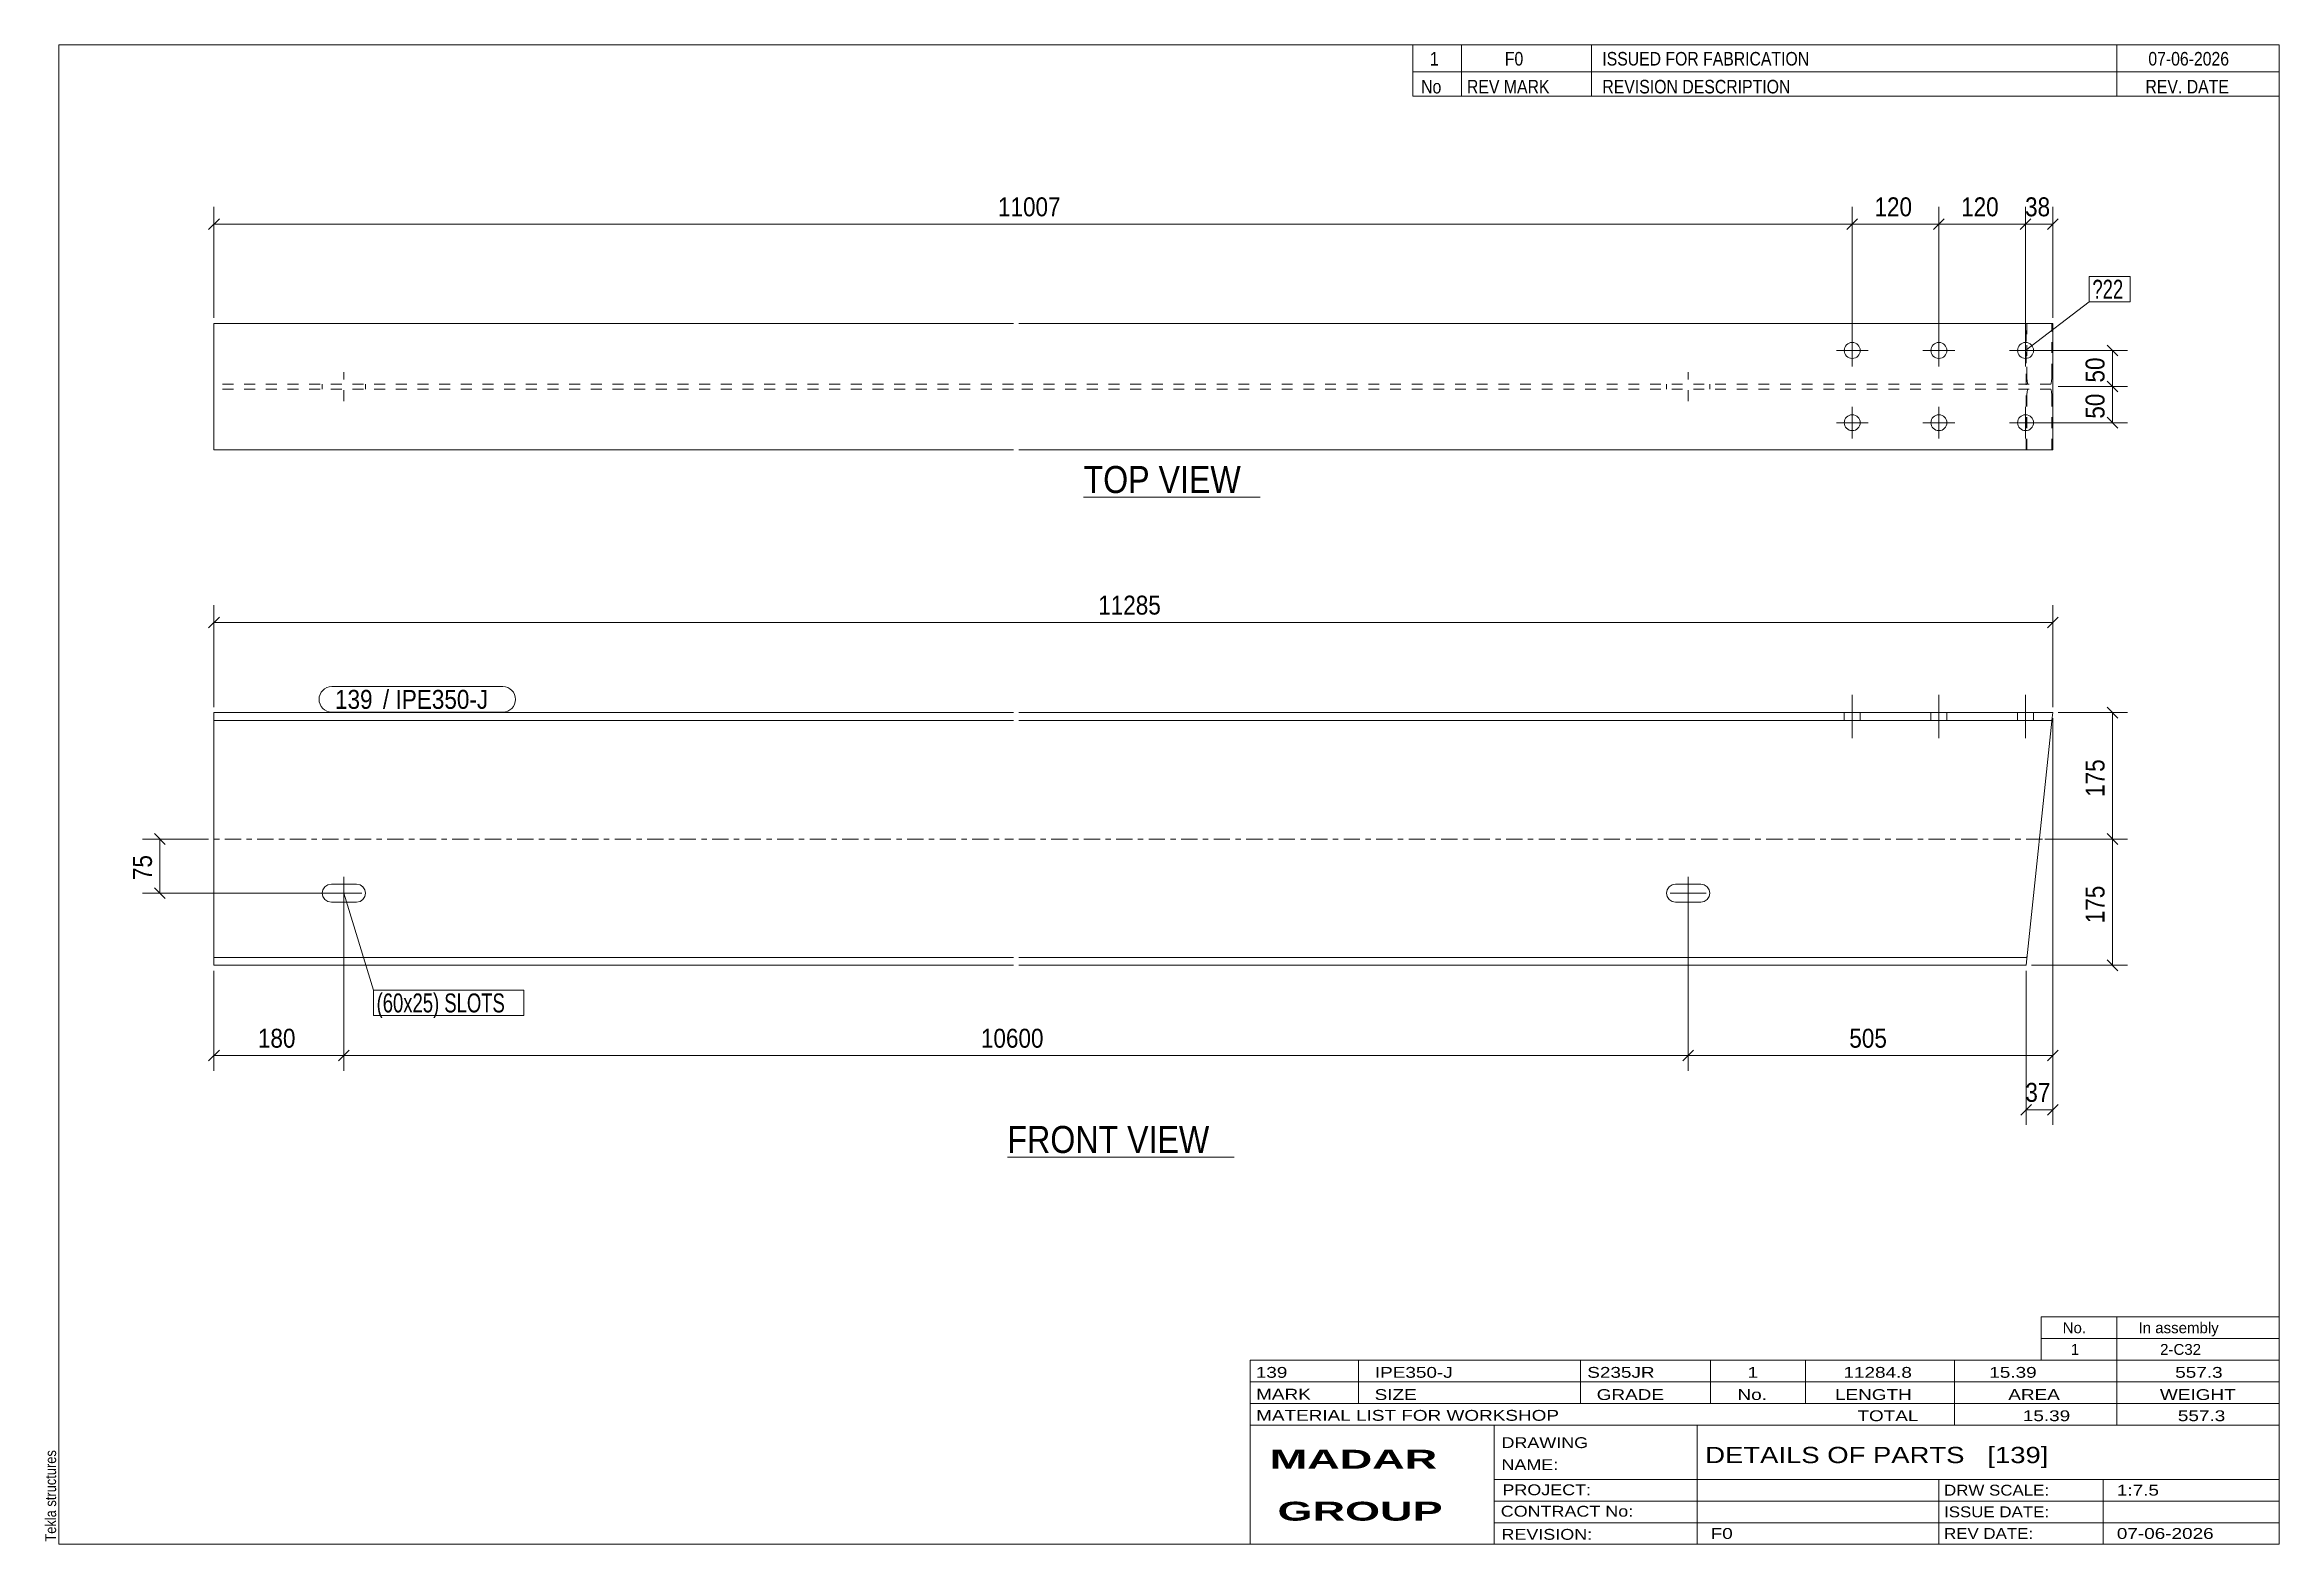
# Model space of a CAD drawing. Header units: millimetres. Extents: x 2 to 415, y 5 to 282.
import ezdxf

# ---------------------------------------------------------------- set-up
doc = ezdxf.new("R2010")
doc.units = ezdxf.units.MM
for name, pattern in [('XKITLINE00', [0]), ('XKITLINE02', [4, 2, -2]), ('XKITLINE03', [6, 3, -1, 1, -1])]:
    doc.linetypes.add(name, pattern=pattern)
for name, color, linetype, lineweight in [('Bolt', 3, 'Continuous', 0), ('BoltMark', 7, 'Continuous', 0), ('Dimensions', 7, 'Continuous', 0), ('DrawingSheet', 5, 'Continuous', 0), ('OtherObjectType', 7, 'Continuous', 0), ('Part', 2, 'Continuous', 0), ('PartMark', 7, 'Continuous', 0)]:
    doc.layers.add(name, color=color, linetype=linetype, lineweight=lineweight)
doc.styles.add('ARIAL', font='ARIAL.TTF')
doc.styles.add('ARIAL_BOLD', font='ARIALBD.TTF')
doc.styles.add('ARIAL_NARROW', font='ARIALN.TTF')

# ---------------------------------------------------------------- blocks, each defined once
blk = doc.blocks.new('*A1')
at = {"layer": 'Bolt', "color": 3, "linetype": 'XKITLINE00', "lineweight": 0}
for p, q in [((57.65, 128.27), (57.65, 122.3)), ((305.85, 128.27), (305.85, 122.3)), ((53.65, 125.28), (53.78, 125.92)), ((53.78, 124.65), (53.65, 125.28)), ((53.65, 125.28), (53.65, 125.28)), ((53.78, 125.92), (54.14, 126.46)), ((54.14, 124.1), (53.78, 124.65)), ((54.14, 126.46), (54.68, 126.82)), ((54.68, 123.74), (54.14, 124.1)), ((60.98, 125.28), (54.32, 125.28)), ((54.68, 126.82), (55.32, 126.95)), ((55.32, 126.95), (59.98, 126.95)), ((59.98, 126.95), (60.62, 126.82)), ((60.62, 126.82), (61.16, 126.46)), ((61.16, 124.1), (60.62, 123.74)), ((61.16, 126.46), (61.52, 125.92)), ((61.52, 124.65), (61.16, 124.1)), ((61.52, 125.92), (61.65, 125.28)), ((61.65, 125.28), (61.52, 124.65)), ((61.65, 125.28), (61.65, 125.28)), ((301.85, 125.28), (301.98, 125.92)), ((301.98, 124.65), (301.85, 125.28)), ((301.85, 125.28), (301.85, 125.28)), ((301.98, 125.92), (302.34, 126.46)), ((302.34, 124.1), (301.98, 124.65)), ((302.34, 126.46), (302.88, 126.82)), ((302.88, 123.74), (302.34, 124.1)), ((309.18, 125.28), (302.52, 125.28)), ((302.88, 126.82), (303.52, 126.95)), ((303.52, 126.95), (308.18, 126.95)), ((308.18, 126.95), (308.82, 126.82)), ((308.82, 126.82), (309.36, 126.46)), ((309.36, 124.1), (308.82, 123.74)), ((309.36, 126.46), (309.72, 125.92)), ((309.72, 124.65), (309.36, 124.1)), ((309.72, 125.92), (309.85, 125.28)), ((309.85, 125.28), (309.72, 124.65)), ((309.85, 125.28), (309.85, 125.28)), ((55.32, 123.62), (54.68, 123.74)), ((59.98, 123.62), (55.32, 123.62)), ((60.62, 123.74), (59.98, 123.62)), ((303.52, 123.62), (302.88, 123.74)), ((308.18, 123.62), (303.52, 123.62)), ((308.82, 123.74), (308.18, 123.62))]:
    blk.add_line(p, q, dxfattribs=at)
blk = doc.blocks.new('*A2')
at = {"layer": 'Bolt', "color": 3, "linetype": 'XKITLINE00', "lineweight": 0}
for p, q in [((336.15, 153.88), (336.15, 161.88)), ((336.15, 153.88), (336.15, 161.88)), ((352.15, 153.88), (352.15, 161.88)), ((352.15, 153.88), (352.15, 161.88)), ((368.15, 153.88), (368.15, 161.88)), ((368.15, 153.88), (368.15, 161.88)), ((334.68, 158.62), (334.68, 157.15)), ((334.68, 158.62), (334.68, 157.15)), ((337.61, 158.62), (337.61, 157.15)), ((337.61, 158.62), (337.61, 157.15)), ((350.68, 158.62), (350.68, 157.15)), ((350.68, 158.62), (350.68, 157.15)), ((353.61, 158.62), (353.61, 157.15)), ((353.61, 158.62), (353.61, 157.15)), ((366.68, 158.62), (366.68, 157.15)), ((366.68, 158.62), (366.68, 157.15)), ((369.61, 158.62), (369.61, 157.15)), ((369.61, 158.62), (369.61, 157.15))]:
    blk.add_line(p, q, dxfattribs=at)
blk = doc.blocks.new('*A3')
at = {"layer": 'Part', "color": 2, "linetype": 'XKITLINE00', "lineweight": 0}
for p, q in [((33.65, 111.95), (33.65, 158.62)), ((33.65, 158.62), (181.25, 158.62)), ((181.25, 157.15), (33.65, 157.15)), ((182.25, 158.62), (373.16, 158.62)), ((373.01, 157.15), (182.25, 157.15)), ((372.99, 157.02), (368.24, 111.95)), ((373.01, 157.15), (372.99, 157.02)), ((373.16, 158.62), (373.01, 157.15)), ((181.25, 113.42), (33.65, 113.42)), ((181.25, 111.95), (33.65, 111.95)), ((368.39, 113.42), (182.25, 113.42)), ((368.24, 111.95), (182.25, 111.95))]:
    blk.add_line(p, q, dxfattribs=at)
at = {"layer": 'Part', "color": 7, "linetype": 'XKITLINE03', "lineweight": 0}
for p, q in [((23.65, 135.28), (181.25, 135.28)), ((182.25, 135.28), (380.7, 135.28))]:
    blk.add_line(p, q, dxfattribs=at)
at = {"layer": 'Part', "color": 7, "linetype": 'XKITLINE02', "lineweight": 0}
blk.add_line((368.41, 113.55), (368.39, 113.42), dxfattribs=at)
blk = doc.blocks.new('*A4')
at = {"layer": 'Bolt', "color": 3, "linetype": 'XKITLINE02', "lineweight": 0}
for p, q in [((53.65, 219.32), (53.65, 218.38)), ((57.65, 216.18), (57.65, 221.52)), ((61.65, 219.32), (61.65, 218.38)), ((301.85, 219.32), (301.85, 218.38)), ((305.85, 216.18), (305.85, 221.52)), ((309.85, 219.32), (309.85, 218.38))]:
    blk.add_line(p, q, dxfattribs=at)
blk = doc.blocks.new('*A5')
at = {"layer": 'Bolt', "color": 3, "linetype": 'XKITLINE00', "lineweight": 0}
for p, q in [((336.15, 228.45), (336.15, 222.58)), ((352.15, 228.45), (352.15, 222.58)), ((368.15, 228.45), (368.15, 222.58)), ((333.21, 225.52), (339.08, 225.52)), ((349.21, 225.52), (355.08, 225.52)), ((365.21, 225.52), (371.08, 225.52)), ((336.15, 215.12), (336.15, 209.25)), ((352.15, 215.12), (352.15, 209.25)), ((368.15, 215.12), (368.15, 209.25)), ((333.21, 212.18), (339.08, 212.18)), ((349.21, 212.18), (355.08, 212.18)), ((365.21, 212.18), (371.08, 212.18))]:
    blk.add_line(p, q, dxfattribs=at)
for centre in [(336.15, 225.52), (352.15, 225.52), (368.15, 225.52), (336.15, 212.18), (352.15, 212.18), (368.15, 212.18)]:
    blk.add_circle(centre, 1.47, dxfattribs=at)
blk = doc.blocks.new('*A6')
at = {"layer": 'Part', "color": 2, "linetype": 'XKITLINE00', "lineweight": 0}
for p, q in [((33.65, 207.18), (33.65, 230.52)), ((181.25, 230.52), (33.65, 230.52)), ((373.16, 230.52), (182.25, 230.52)), ((373.16, 207.18), (373.16, 230.52)), ((33.65, 207.18), (181.25, 207.18)), ((182.25, 207.18), (373.16, 207.18))]:
    blk.add_line(p, q, dxfattribs=at)
at = {"layer": 'Part', "color": 7, "linetype": 'XKITLINE02', "lineweight": 0}
for p, q in [((368.24, 207.18), (368.24, 230.52)), ((368.39, 230.52), (368.39, 221.05)), ((373.01, 221.05), (373.01, 230.52)), ((181.25, 219.32), (33.65, 219.32)), ((372.82, 219.32), (182.25, 219.32)), ((368.39, 221.05), (368.41, 220.39)), ((368.41, 220.39), (368.45, 219.82)), ((368.45, 219.82), (368.51, 219.45)), ((368.51, 219.45), (368.58, 219.32)), ((372.82, 219.32), (372.89, 219.45)), ((372.89, 219.45), (372.95, 219.82)), ((372.95, 219.82), (372.99, 220.39)), ((372.99, 220.39), (373.01, 221.05)), ((181.25, 218.38), (33.65, 218.38)), ((372.82, 218.38), (182.25, 218.38)), ((368.41, 217.31), (368.39, 216.65)), ((368.39, 207.18), (368.39, 216.65)), ((368.45, 217.88), (368.41, 217.31)), ((368.51, 218.25), (368.45, 217.88)), ((368.58, 218.38), (368.51, 218.25)), ((372.89, 218.25), (372.82, 218.38)), ((372.95, 217.88), (372.89, 218.25)), ((372.99, 217.31), (372.95, 217.88)), ((373.01, 216.65), (372.99, 217.31)), ((373.01, 207.18), (373.01, 216.65))]:
    blk.add_line(p, q, dxfattribs=at)
blk = doc.blocks.new('*A7')
at = {"layer": 'DrawingSheet', "color": 5, "linetype": 'XKITLINE00', "lineweight": 0}
for p, q in [((415, 282), (5, 282)), ((5, 282), (5, 5)), ((415, 5), (415, 282)), ((5, 5), (415, 5))]:
    blk.add_line(p, q, dxfattribs=at)
at = {"layer": 'DrawingSheet', "color": 5, "style": 'ARIAL', "width": 0.85}
blk.add_text('Tekla structures', height=2, rotation=90, dxfattribs=at).set_placement((4.5, 5.5))
blk = doc.blocks.new('*A8')
at = {"layer": 'OtherObjectType', "color": 7, "linetype": 'XKITLINE00', "lineweight": 0}
for p, q in [((371, 47), (415, 47)), ((371, 43), (371, 47)), ((385, 43), (385, 47)), ((415, 43), (415, 47)), ((371, 43), (415, 43)), ((371, 39), (371, 43)), ((385, 39), (385, 43)), ((415, 39), (415, 43)), ((371, 39), (415, 39))]:
    blk.add_line(p, q, dxfattribs=at)
at = {"layer": 'OtherObjectType', "color": 7, "style": 'ARIAL_NARROW', "width": 1.211571}
for s, p in [('No.', (375, 44)), ('In assembly', (389, 44)), ('1', (376.5, 40)), ('2-C32', (392.99, 40))]:
    blk.add_text(s, height=2, dxfattribs=at).set_placement(p)
blk = doc.blocks.new('*A9')
at = {"layer": 'OtherObjectType', "color": 7, "linetype": 'XKITLINE00', "lineweight": 0}
for p, q in [((255, 282), (415, 282)), ((415, 282), (255, 282)), ((255, 282), (255, 277)), ((264, 282), (264, 277)), ((288, 282), (288, 277)), ((385, 282), (385, 277)), ((415, 282), (415, 277)), ((255, 277), (415, 277)), ((255, 277), (255, 272.5)), ((255, 277), (415, 277)), ((264, 277), (264, 272.5)), ((288, 277), (288, 272.5)), ((385, 277), (385, 272.5)), ((415, 277), (415, 272.5)), ((415, 272.5), (255, 272.5))]:
    blk.add_line(p, q, dxfattribs=at)
at = {"layer": 'OtherObjectType', "color": 7, "style": 'ARIAL_NARROW'}
for s, width, p in [('1', 1.017001, (258.16, 278.15)), ('F0', 1.017001, (272, 278.15)), ('ISSUED FOR FABRICATION', 1.017001, (290, 278.15)), ('07-06-2026', 1.017001, (390.82, 278.15)), ('No', 1.02, (256.54, 273)), ('REV MARK', 1.02, (265, 273)), ('REVISION DESCRIPTION', 1.02, (290, 273)), ('REV. DATE', 1.02, (390.28, 273))]:
    blk.add_text(s, height=2.5, dxfattribs=dict(at, width=width)).set_placement(p)
blk = doc.blocks.new('*A10')
at = {"layer": 'OtherObjectType', "color": 7, "linetype": 'XKITLINE00', "lineweight": 0}
for p, q in [((225, 39), (415, 39)), ((225, 39), (225, 35)), ((225, 39), (415, 39)), ((245, 35), (245, 39)), ((286, 35), (286, 39)), ((310, 35), (310, 39)), ((327.5, 35), (327.5, 39)), ((355, 35), (355, 39)), ((385, 35), (385, 39)), ((415, 35), (415, 39)), ((225, 35), (415, 35)), ((225, 35), (225, 5)), ((225, 35), (415, 35)), ((245, 31), (245, 35)), ((286, 31), (286, 35)), ((310, 31), (310, 35)), ((327.5, 31), (327.5, 35)), ((355, 31), (355, 35)), ((385, 31), (385, 35)), ((415, 31), (415, 35)), ((225, 31), (415, 31)), ((355, 27), (355, 31)), ((385, 27), (385, 31)), ((415, 27), (415, 31)), ((225, 27), (415, 27)), ((270, 21), (270, 27)), ((307.5, 17), (307.5, 27)), ((415, 21), (415, 27)), ((270, 21), (270, 5)), ((415, 17), (415, 21)), ((270, 17), (415, 17)), ((307.5, 5), (307.5, 17)), ((352.16, 13), (352.16, 17)), ((382.5, 5), (382.5, 17)), ((415, 13), (415, 17)), ((270, 13), (415, 13)), ((352.16, 5), (352.16, 13)), ((415, 9), (415, 13)), ((270, 9), (415, 9)), ((415, 5), (415, 9)), ((225, 5), (415, 5)), ((262.5, 5), (415, 5))]:
    blk.add_line(p, q, dxfattribs=at)
at = {"layer": 'OtherObjectType', "color": 7, "style": 'ARIAL_NARROW'}
for s, height, width, p in [('139', 2, 1.525501, (226.01, 35.76)), ('IPE350-J', 2, 1.525501, (248, 35.76)), ('S235JR', 2, 1.525501, (287.22, 35.76)), ('1', 2, 1.525501, (316.82, 35.76)), ('11284.8', 2, 1.525501, (334.52, 35.76)), ('15.39', 2, 1.525501, (361.45, 35.76)), ('557.3', 2, 1.525501, (395.78, 35.76)), ('MARK', 2, 1.525501, (226.08, 31.73)), ('SIZE', 2, 1.525501, (247.96, 31.66)), ('GRADE', 2, 1.525501, (288.96, 31.66)), ('No.', 2, 1.525501, (314.96, 31.66)), ('LENGTH', 2, 1.525501, (332.96, 31.66)), ('AREA', 2, 1.525501, (364.96, 31.66)), ('WEIGHT', 2, 1.525501, (392.96, 31.66)), ('MATERIAL LIST FOR WORKSHOP', 2, 1.525501, (226.08, 27.82)), ('TOTAL', 2, 1.525501, (337.1, 27.75)), ('15.39', 2, 1.525501, (367.64, 27.75)), ('557.3', 2, 1.525501, (396.27, 27.75)), ('DRAWING', 2, 1.445, (271.38, 22.78)), ('NAME:', 2, 1.445, (271.38, 18.72)), ('DETAILS OF PARTS   [139]', 3, 1.474651, (309, 20)), ('PROJECT:', 2, 1.445, (271.55, 14.07)), ('DRW SCALE:', 2, 1.36, (353.1, 14)), ('1:7.5', 2, 1.525501, (385, 14)), ('CONTRACT No:', 2, 1.445, (271.25, 10.11)), ('ISSUE DATE:', 2, 1.36, (353.1, 10)), ('REVISION:', 2, 1.445, (271.38, 5.84)), ('F0', 2, 1.525501, (310, 6)), ('REV DATE:', 2, 1.36, (353.1, 6)), ('07-06-2026', 2, 1.525501, (385, 6))]:
    blk.add_text(s, height=height, dxfattribs=dict(at, width=width)).set_placement(p)
at = {"layer": 'OtherObjectType', "color": 1, "style": 'ARIAL_BOLD', "width": 1.7}
for s, p in [('MADAR ', (228.58, 18.97)), ('GROUP', (230.03, 9.37))]:
    blk.add_text(s, height=3.5, dxfattribs=at).set_placement(p)
blk = doc.blocks.new('*A11')
at = {"layer": 'Dimensions', "color": 7, "linetype": 'XKITLINE00', "lineweight": 0}
for p, q in [((383.19, 136.27), (385.17, 134.29)), ((371.7, 135.28), (386.98, 135.28)), ((384.18, 111.95), (384.18, 135.28)), ((369.24, 111.95), (386.98, 111.95)), ((383.19, 112.94), (385.17, 110.96))]:
    blk.add_line(p, q, dxfattribs=at)
at = {"layer": 'Dimensions', "color": 3}
for p in [(384.18, 135.28), (384.18, 111.95)]:
    blk.add_point(p, dxfattribs=at)
at = {"layer": 'Dimensions', "color": 3, "style": 'ARIAL', "width": 0.85}
blk.add_text('175', height=3.5, rotation=90.0002, dxfattribs=at).set_placement((382.73, 119.72))
blk = doc.blocks.new('*A12')
at = {"layer": 'Dimensions', "color": 7, "linetype": 'XKITLINE00', "lineweight": 0}
for p, q in [((374.16, 158.62), (386.98, 158.62)), ((383.19, 159.61), (385.17, 157.63)), ((384.18, 135.28), (384.18, 158.62)), ((383.19, 136.27), (385.17, 134.29)), ((371.7, 135.28), (386.98, 135.28))]:
    blk.add_line(p, q, dxfattribs=at)
at = {"layer": 'Dimensions', "color": 3}
for p in [(384.18, 158.62), (384.18, 135.28)]:
    blk.add_point(p, dxfattribs=at)
at = {"layer": 'Dimensions', "color": 3, "style": 'ARIAL', "width": 0.85}
blk.add_text('175', height=3.5, rotation=90.0002, dxfattribs=at).set_placement((382.73, 143.06))
blk = doc.blocks.new('*A13')
at = {"layer": 'Dimensions', "color": 7, "linetype": 'XKITLINE00', "lineweight": 0}
for p, q in [((22.66, 136.27), (24.64, 134.29)), ((32.65, 135.28), (20.45, 135.28)), ((23.65, 125.28), (23.65, 135.28)), ((56.65, 125.28), (20.45, 125.28)), ((22.66, 126.27), (24.64, 124.29))]:
    blk.add_line(p, q, dxfattribs=at)
at = {"layer": 'Dimensions', "color": 3}
for p in [(23.65, 135.28), (23.65, 125.28)]:
    blk.add_point(p, dxfattribs=at)
at = {"layer": 'Dimensions', "color": 3, "style": 'ARIAL', "width": 0.85}
blk.add_text('75', height=3.5, rotation=90.0002, dxfattribs=at).set_placement((22.2, 127.69))
blk = doc.blocks.new('*A14')
at = {"layer": 'Dimensions', "color": 7, "linetype": 'XKITLINE00', "lineweight": 0}
for p, q in [((33.65, 159.62), (33.65, 178.48)), ((373.16, 159.62), (373.16, 178.48)), ((34.64, 176.27), (32.66, 174.29)), ((33.65, 175.28), (373.16, 175.28)), ((374.15, 176.27), (372.17, 174.29))]:
    blk.add_line(p, q, dxfattribs=at)
at = {"layer": 'Dimensions', "color": 3}
for p in [(33.65, 175.28), (373.16, 175.28)]:
    blk.add_point(p, dxfattribs=at)
at = {"layer": 'Dimensions', "color": 3, "style": 'ARIAL', "width": 0.85}
blk.add_text('11285', height=3.5, dxfattribs=at).set_placement((196.92, 176.73))
blk = doc.blocks.new('*A15')
at = {"layer": 'Dimensions', "color": 7, "linetype": 'XKITLINE00', "lineweight": 0}
for p, q in [((373.16, 157.62), (373.16, 82.48)), ((368.24, 110.95), (368.24, 82.48)), ((369.23, 86.27), (367.25, 84.29)), ((368.24, 85.28), (373.16, 85.28)), ((374.15, 86.27), (372.17, 84.29))]:
    blk.add_line(p, q, dxfattribs=at)
at = {"layer": 'Dimensions', "color": 3}
for p in [(368.24, 85.28), (373.16, 85.28)]:
    blk.add_point(p, dxfattribs=at)
at = {"layer": 'Dimensions', "color": 3, "style": 'ARIAL', "width": 0.85}
blk.add_text('37', height=3.5, dxfattribs=at).set_placement((368.11, 86.73))
blk = doc.blocks.new('*A16')
at = {"layer": 'Dimensions', "color": 7, "linetype": 'XKITLINE00', "lineweight": 0}
for p, q in [((57.65, 124.28), (57.65, 92.48)), ((33.65, 110.95), (33.65, 92.48)), ((34.64, 96.27), (32.66, 94.29)), ((33.65, 95.28), (57.65, 95.28)), ((58.64, 96.27), (56.66, 94.29))]:
    blk.add_line(p, q, dxfattribs=at)
at = {"layer": 'Dimensions', "color": 3}
for p in [(33.65, 95.28), (57.65, 95.28)]:
    blk.add_point(p, dxfattribs=at)
at = {"layer": 'Dimensions', "color": 3, "style": 'ARIAL', "width": 0.85}
blk.add_text('180', height=3.5, dxfattribs=at).set_placement((41.76, 96.73))
blk = doc.blocks.new('*A17')
at = {"layer": 'Dimensions', "color": 7, "linetype": 'XKITLINE00', "lineweight": 0}
for p, q in [((57.65, 124.28), (57.65, 92.48)), ((305.85, 124.28), (305.85, 92.48)), ((58.64, 96.27), (56.66, 94.29)), ((57.65, 95.28), (305.85, 95.28)), ((306.84, 96.27), (304.86, 94.29))]:
    blk.add_line(p, q, dxfattribs=at)
at = {"layer": 'Dimensions', "color": 3}
for p in [(57.65, 95.28), (305.85, 95.28)]:
    blk.add_point(p, dxfattribs=at)
at = {"layer": 'Dimensions', "color": 3, "style": 'ARIAL', "width": 0.85}
blk.add_text('10600', height=3.5, dxfattribs=at).set_placement((175.26, 96.73))
blk = doc.blocks.new('*A18')
at = {"layer": 'Dimensions', "color": 7, "linetype": 'XKITLINE00', "lineweight": 0}
for p, q in [((373.16, 157.62), (373.16, 92.48)), ((305.85, 124.28), (305.85, 92.48)), ((306.84, 96.27), (304.86, 94.29)), ((305.85, 95.28), (373.16, 95.28)), ((374.15, 96.27), (372.17, 94.29))]:
    blk.add_line(p, q, dxfattribs=at)
at = {"layer": 'Dimensions', "color": 3}
for p in [(305.85, 95.28), (373.16, 95.28)]:
    blk.add_point(p, dxfattribs=at)
at = {"layer": 'Dimensions', "color": 3, "style": 'ARIAL', "width": 0.85}
blk.add_text('505', height=3.5, dxfattribs=at).set_placement((335.61, 96.73))
blk = doc.blocks.new('*A19')
at = {"layer": 'BoltMark', "color": 7, "linetype": 'XKITLINE00', "lineweight": 0}
for p, q in [((57.65, 125.28), (63.08, 107.35)), ((63.08, 107.35), (90.87, 107.35)), ((63.08, 102.65), (63.08, 107.35)), ((90.87, 102.65), (90.87, 107.35)), ((63.08, 102.65), (90.87, 102.65))]:
    blk.add_line(p, q, dxfattribs=at)
at = {"layer": 'BoltMark', "color": 3, "style": 'ARIAL_NARROW', "width": 0.85}
blk.add_text('(60x25) SLOTS', height=3.5, dxfattribs=at).set_placement((63.68, 103.25))
blk = doc.blocks.new('*A20')
at = {"layer": 'PartMark', "color": 7, "linetype": 'XKITLINE00', "lineweight": 0}
for p, q in [((55.4, 163.42), (86.99, 163.42)), ((55.4, 158.72), (86.99, 158.72))]:
    blk.add_line(p, q, dxfattribs=at)
for centre, start, end in [((55.4, 161.07), 90, 270), ((86.99, 161.07), 270, 90)]:
    blk.add_arc(centre, 2.35, start, end, dxfattribs=at)
at = {"layer": 'PartMark', "color": 1, "style": 'ARIAL', "width": 0.85}
blk.add_text('139', height=3.5, dxfattribs=at).set_placement((56, 159.32))
at = {"layer": 'PartMark', "color": 3, "style": 'ARIAL', "width": 0.85}
for s, p in [('/', (64.84, 159.32)), ('IPE350-J', (67.18, 159.32))]:
    blk.add_text(s, height=3.5, dxfattribs=at).set_placement(p)
blk = doc.blocks.new('*A21')
at = {"layer": 'OtherObjectType', "color": 7, "linetype": 'XKITLINE00', "lineweight": 0}
blk.add_line((180.16, 76.53), (222.02, 76.53), dxfattribs=at)
at = {"layer": 'OtherObjectType', "color": 3, "style": 'ARIAL', "width": 0.85}
blk.add_text('FRONT VIEW', height=5, dxfattribs=at).set_placement((180.16, 77.28))
blk = doc.blocks.new('*A22')
at = {"layer": 'Dimensions', "color": 7, "linetype": 'XKITLINE00', "lineweight": 0}
for p, q in [((374.16, 218.85), (386.98, 218.85)), ((383.19, 219.84), (385.17, 217.86)), ((384.18, 212.18), (384.18, 218.85)), ((369.15, 212.18), (386.98, 212.18)), ((383.19, 213.17), (385.17, 211.19))]:
    blk.add_line(p, q, dxfattribs=at)
at = {"layer": 'Dimensions', "color": 3}
for p in [(384.18, 218.85), (384.18, 212.18)]:
    blk.add_point(p, dxfattribs=at)
at = {"layer": 'Dimensions', "color": 3, "style": 'ARIAL', "width": 0.85}
blk.add_text('50', height=3.5, rotation=90.0002, dxfattribs=at).set_placement((382.73, 212.92))
blk = doc.blocks.new('*A23')
at = {"layer": 'Dimensions', "color": 7, "linetype": 'XKITLINE00', "lineweight": 0}
for p, q in [((369.15, 225.52), (386.98, 225.52)), ((383.19, 226.51), (385.17, 224.53)), ((384.18, 218.85), (384.18, 225.52)), ((374.16, 218.85), (386.98, 218.85)), ((383.19, 219.84), (385.17, 217.86))]:
    blk.add_line(p, q, dxfattribs=at)
at = {"layer": 'Dimensions', "color": 3}
for p in [(384.18, 225.52), (384.18, 218.85)]:
    blk.add_point(p, dxfattribs=at)
at = {"layer": 'Dimensions', "color": 3, "style": 'ARIAL', "width": 0.85}
blk.add_text('50', height=3.5, rotation=90.0002, dxfattribs=at).set_placement((382.73, 219.59))
blk = doc.blocks.new('*A24')
at = {"layer": 'Dimensions', "color": 7, "linetype": 'XKITLINE00', "lineweight": 0}
for p, q in [((33.65, 231.52), (33.65, 252.05)), ((336.15, 226.52), (336.15, 252.05)), ((34.64, 249.84), (32.66, 247.86)), ((33.65, 248.85), (336.15, 248.85)), ((337.14, 249.84), (335.16, 247.86))]:
    blk.add_line(p, q, dxfattribs=at)
at = {"layer": 'Dimensions', "color": 3}
for p in [(33.65, 248.85), (336.15, 248.85)]:
    blk.add_point(p, dxfattribs=at)
at = {"layer": 'Dimensions', "color": 3, "style": 'ARIAL', "width": 0.85}
blk.add_text('11007', height=3.5, dxfattribs=at).set_placement((178.41, 250.3))
blk = doc.blocks.new('*A25')
at = {"layer": 'Dimensions', "color": 7, "linetype": 'XKITLINE00', "lineweight": 0}
for p, q in [((336.15, 226.52), (336.15, 252.05)), ((352.15, 226.52), (352.15, 252.05)), ((337.14, 249.84), (335.16, 247.86)), ((336.15, 248.85), (352.15, 248.85)), ((353.14, 249.84), (351.16, 247.86))]:
    blk.add_line(p, q, dxfattribs=at)
at = {"layer": 'Dimensions', "color": 3}
for p in [(336.15, 248.85), (352.15, 248.85)]:
    blk.add_point(p, dxfattribs=at)
at = {"layer": 'Dimensions', "color": 3, "style": 'ARIAL', "width": 0.85}
blk.add_text('120', height=3.5, dxfattribs=at).set_placement((340.25, 250.3))
blk = doc.blocks.new('*A26')
at = {"layer": 'Dimensions', "color": 7, "linetype": 'XKITLINE00', "lineweight": 0}
for p, q in [((352.15, 226.52), (352.15, 252.05)), ((368.15, 226.52), (368.15, 252.05)), ((353.14, 249.84), (351.16, 247.86)), ((352.15, 248.85), (368.15, 248.85)), ((369.14, 249.84), (367.16, 247.86))]:
    blk.add_line(p, q, dxfattribs=at)
at = {"layer": 'Dimensions', "color": 3}
for p in [(352.15, 248.85), (368.15, 248.85)]:
    blk.add_point(p, dxfattribs=at)
at = {"layer": 'Dimensions', "color": 3, "style": 'ARIAL', "width": 0.85}
blk.add_text('120', height=3.5, dxfattribs=at).set_placement((356.25, 250.3))
blk = doc.blocks.new('*A27')
at = {"layer": 'Dimensions', "color": 7, "linetype": 'XKITLINE00', "lineweight": 0}
for p, q in [((368.15, 226.52), (368.15, 252.05)), ((373.16, 231.52), (373.16, 252.05)), ((369.14, 249.84), (367.16, 247.86)), ((368.15, 248.85), (373.16, 248.85)), ((374.15, 249.84), (372.17, 247.86))]:
    blk.add_line(p, q, dxfattribs=at)
at = {"layer": 'Dimensions', "color": 3}
for p in [(368.15, 248.85), (373.16, 248.85)]:
    blk.add_point(p, dxfattribs=at)
at = {"layer": 'Dimensions', "color": 3, "style": 'ARIAL', "width": 0.85}
blk.add_text('38', height=3.5, dxfattribs=at).set_placement((368.06, 250.3))
blk = doc.blocks.new('*A28')
at = {"layer": 'BoltMark', "color": 7, "linetype": 'XKITLINE00', "lineweight": 0}
for p, q in [((379.89, 239.18), (387.47, 239.18)), ((379.89, 234.48), (379.89, 239.18)), ((387.47, 234.48), (387.47, 239.18)), ((368.15, 225.52), (379.89, 234.48)), ((379.89, 234.48), (387.47, 234.48))]:
    blk.add_line(p, q, dxfattribs=at)
at = {"layer": 'BoltMark', "color": 3, "style": 'ARIAL_NARROW', "width": 0.85}
blk.add_text('?22', height=3.5, dxfattribs=at).set_placement((380.49, 235.08))
blk = doc.blocks.new('*A29')
at = {"layer": 'OtherObjectType', "color": 7, "linetype": 'XKITLINE00', "lineweight": 0}
blk.add_line((194.21, 198.43), (226.81, 198.43), dxfattribs=at)
at = {"layer": 'OtherObjectType', "color": 3, "style": 'ARIAL', "width": 0.85}
blk.add_text('TOP VIEW', height=5, dxfattribs=at).set_placement((194.21, 199.18))

msp = doc.modelspace()

# ---------------------------------------------------------------- block references
at = {"lineweight": 0}
for name in ['*A7', '*A9', '*A24', '*A25', '*A26', '*A27', '*A28', '*A6', '*A5', '*A23', '*A4', '*A22', '*A29', '*A14', '*A20', '*A2', '*A3', '*A18', '*A15', '*A12', '*A13', '*A11', '*A1', '*A16', '*A17', '*A19', '*A21', '*A8', '*A10']:
    msp.add_blockref(name, (0, 0), dxfattribs=at)

doc.saveas('drawing.dxf')
